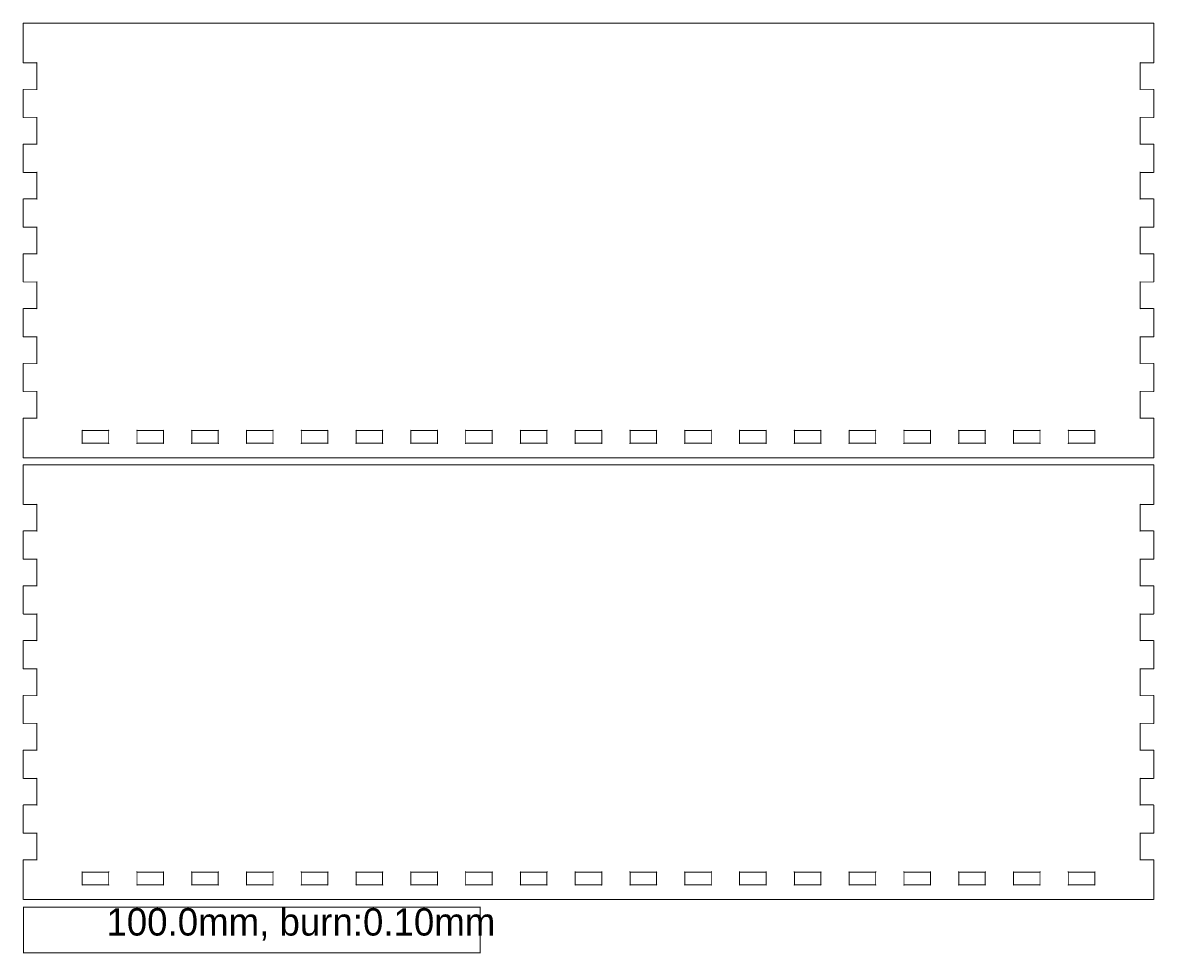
# Model space of a CAD drawing. Extents: x 10 to 427, y 10 to 383.
# Drawn here: x 9.9 to 257.8, y 9.9 to 213.7 of the extents above; entities that cross this region are included whole.
import ezdxf

# ---------------------------------------------------------------- set-up
doc = ezdxf.new("R2010")
doc.units = 0
doc.layers.get('0').update_dxf_attribs({"linetype": 'CONTINUOUS'})

msp = doc.modelspace()

# ---------------------------------------------------------------- linework, layer by layer
at = {"color": 0, "const_width": 0.2}
for points in [[(13.0996, 118.4), (254.599, 118.4), (257.599, 118.4), (257.616, 118.4), (257.67, 118.43), (257.7, 118.484), (257.7, 118.5), (257.7, 127), (257.7, 127.018), (257.67, 127.07), (257.616, 127.099), (257.599, 127.099), (254.7, 127.099), (254.689, 127.099), (254.657, 127.085), (254.661, 127.062), (254.685, 127.058), (254.7, 127.09), (254.7, 127.099), (254.7, 132.9), (254.7, 132.91), (254.685, 132.942), (254.661, 132.938), (254.657, 132.915), (254.689, 132.9), (254.7, 132.9), (257.599, 132.9), (257.616, 132.9), (257.67, 132.93), (257.7, 132.983), (257.7, 133), (257.7, 139), (257.7, 139.018), (257.67, 139.072), (257.616, 139.101), (257.599, 139.101), (254.7, 139.101), (254.689, 139.101), (254.657, 139.087), (254.661, 139.063), (254.685, 139.059), (254.7, 139.091), (254.7, 139.101), (254.7, 144.899), (254.7, 144.911), (254.685, 144.942), (254.661, 144.938), (254.657, 144.914), (254.689, 144.899), (254.7, 144.899), (257.599, 144.899), (257.616, 144.899), (257.67, 144.93), (257.7, 144.984), (257.7, 145), (257.7, 151), (257.7, 151.018), (257.67, 151.071), (257.616, 151.1), (257.599, 151.1), (254.7, 151.1), (254.689, 151.1), (254.657, 151.087), (254.661, 151.063), (254.685, 151.059), (254.7, 151.091), (254.7, 151.1), (254.7, 156.901), (254.7, 156.912), (254.685, 156.943), (254.661, 156.938), (254.657, 156.916), (254.689, 156.901), (254.7, 156.901), (257.599, 156.901), (257.616, 156.901), (257.67, 156.93), (257.7, 156.983), (257.7, 157), (257.7, 163), (257.7, 163.018), (257.67, 163.072), (257.616, 163.1), (257.599, 163.1), (254.7, 163.1), (254.689, 163.1), (254.657, 163.087), (254.661, 163.063), (254.685, 163.059), (254.7, 163.091), (254.7, 163.1), (254.7, 168.9), (254.7, 168.912), (254.685, 168.944), (254.661, 168.938), (254.657, 168.916), (254.689, 168.9), (254.7, 168.9), (257.599, 168.9), (257.616, 168.9), (257.67, 168.929), (257.7, 168.983), (257.7, 169), (257.7, 175), (257.7, 175.018), (257.67, 175.072), (257.616, 175.101), (257.599, 175.101), (254.7, 175.101), (254.689, 175.101), (254.657, 175.087), (254.661, 175.063), (254.685, 175.059), (254.7, 175.091), (254.7, 175.101), (254.7, 180.899), (254.7, 180.91), (254.685, 180.942), (254.661, 180.938), (254.657, 180.914), (254.689, 180.899), (254.7, 180.899), (257.599, 180.899), (257.616, 180.899), (257.67, 180.929), (257.7, 180.983), (257.7, 181), (257.7, 187), (257.7, 187.018), (257.67, 187.071), (257.616, 187.1), (257.599, 187.1), (254.7, 187.1), (254.689, 187.1), (254.657, 187.087), (254.661, 187.063), (254.685, 187.059), (254.7, 187.091), (254.7, 187.1), (254.7, 192.901), (254.7, 192.912), (254.685, 192.943), (254.661, 192.938), (254.657, 192.916), (254.689, 192.901), (254.7, 192.901), (257.599, 192.901), (257.616, 192.901), (257.67, 192.93), (257.7, 192.983), (257.7, 193), (257.7, 199), (257.7, 199.018), (257.67, 199.071), (257.616, 199.1), (257.599, 199.1), (254.7, 199.1), (254.689, 199.1), (254.657, 199.087), (254.661, 199.063), (254.685, 199.059), (254.7, 199.091), (254.7, 199.1), (254.7, 204.9), (254.7, 204.912), (254.685, 204.943), (254.661, 204.938), (254.657, 204.916), (254.689, 204.9), (254.7, 204.9), (257.599, 204.9), (257.616, 204.9), (257.67, 204.929), (257.7, 204.983), (257.7, 205), (257.7, 213.499), (257.7, 213.517), (257.67, 213.571), (257.616, 213.6), (257.599, 213.6), (254.599, 213.6), (13.0996, 213.6), (10.0996, 213.6), (10.0817, 213.6), (10.0294, 213.571), (10.0004, 213.517), (10.0004, 213.499), (10.0004, 205), (10.0004, 204.983), (10.0294, 204.929), (10.0817, 204.9), (10.0996, 204.9), (13.0004, 204.9), (13.0101, 204.9), (13.0418, 204.916), (13.0376, 204.938), (13.0142, 204.943), (13.0004, 204.912), (13.0004, 204.9), (13.0004, 199.1), (13.0004, 199.091), (13.0142, 199.059), (13.0376, 199.063), (13.0418, 199.087), (13.0101, 199.1), (13.0004, 199.1), (10.0996, 199.1), (10.0817, 199.1), (10.0294, 199.071), (10.0004, 199.018), (10.0004, 199), (10.0004, 193), (10.0004, 192.983), (10.0294, 192.93), (10.0817, 192.901), (10.0996, 192.901), (13.0004, 192.901), (13.0101, 192.901), (13.0418, 192.916), (13.0376, 192.938), (13.0142, 192.943), (13.0004, 192.912), (13.0004, 192.901), (13.0004, 187.1), (13.0004, 187.091), (13.0142, 187.059), (13.0376, 187.063), (13.0418, 187.087), (13.0101, 187.1), (13.0004, 187.1), (10.0996, 187.1), (10.0817, 187.1), (10.0294, 187.071), (10.0004, 187.018), (10.0004, 187), (10.0004, 181), (10.0004, 180.983), (10.0294, 180.929), (10.0817, 180.899), (10.0996, 180.899), (13.0004, 180.899), (13.0101, 180.899), (13.0418, 180.914), (13.0376, 180.938), (13.0142, 180.942), (13.0004, 180.91), (13.0004, 180.899), (13.0004, 175.101), (13.0004, 175.091), (13.0142, 175.059), (13.0376, 175.063), (13.0418, 175.087), (13.0101, 175.101), (13.0004, 175.101), (10.0996, 175.101), (10.0817, 175.101), (10.0294, 175.072), (10.0004, 175.018), (10.0004, 175), (10.0004, 169), (10.0004, 168.983), (10.0294, 168.929), (10.0817, 168.9), (10.0996, 168.9), (13.0004, 168.9), (13.0101, 168.9), (13.0418, 168.916), (13.0376, 168.938), (13.0142, 168.944), (13.0004, 168.912), (13.0004, 168.9), (13.0004, 163.1), (13.0004, 163.091), (13.0142, 163.059), (13.0376, 163.063), (13.0418, 163.087), (13.0101, 163.1), (13.0004, 163.1), (10.0996, 163.1), (10.0817, 163.1), (10.0294, 163.072), (10.0004, 163.018), (10.0004, 163), (10.0004, 157), (10.0004, 156.983), (10.0294, 156.93), (10.0817, 156.901), (10.0996, 156.901), (13.0004, 156.901), (13.0101, 156.901), (13.0418, 156.916), (13.0376, 156.938), (13.0142, 156.943), (13.0004, 156.912), (13.0004, 156.901), (13.0004, 151.1), (13.0004, 151.091), (13.0142, 151.059), (13.0376, 151.063), (13.0418, 151.087), (13.0101, 151.1), (13.0004, 151.1), (10.0996, 151.1), (10.0817, 151.1), (10.0294, 151.071), (10.0004, 151.018), (10.0004, 151), (10.0004, 145), (10.0004, 144.984), (10.0294, 144.93), (10.0817, 144.899), (10.0996, 144.899), (13.0004, 144.899), (13.0101, 144.899), (13.0418, 144.914), (13.0376, 144.938), (13.0142, 144.942), (13.0004, 144.911), (13.0004, 144.899), (13.0004, 139.101), (13.0004, 139.091), (13.0142, 139.059), (13.0376, 139.063), (13.0418, 139.087), (13.0101, 139.101), (13.0004, 139.101), (10.0996, 139.101), (10.0817, 139.101), (10.0294, 139.072), (10.0004, 139.018), (10.0004, 139), (10.0004, 133), (10.0004, 132.983), (10.0294, 132.93), (10.0817, 132.9), (10.0996, 132.9), (13.0004, 132.9), (13.0101, 132.9), (13.0418, 132.915), (13.0376, 132.938), (13.0142, 132.942), (13.0004, 132.91), (13.0004, 132.9), (13.0004, 127.099), (13.0004, 127.09), (13.0142, 127.058), (13.0376, 127.062), (13.0418, 127.085), (13.0101, 127.099), (13.0004, 127.099), (10.0996, 127.099), (10.0817, 127.099), (10.0294, 127.07), (10.0004, 127.018), (10.0004, 127), (10.0004, 118.5), (10.0004, 118.484), (10.0294, 118.43), (10.0817, 118.4), (10.0996, 118.4), (13.0996, 118.4)], [(13.0996, 21.7), (254.599, 21.7), (257.599, 21.7), (257.616, 21.7), (257.67, 21.7303), (257.7, 21.784), (257.7, 21.8006), (257.7, 30.3003), (257.7, 30.3182), (257.67, 30.3706), (257.616, 30.3995), (257.599, 30.3995), (254.7, 30.3995), (254.689, 30.3995), (254.657, 30.3857), (254.661, 30.3623), (254.685, 30.3582), (254.7, 30.3899), (254.7, 30.3995), (254.7, 36.1996), (254.7, 36.2109), (254.685, 36.2423), (254.661, 36.2384), (254.657, 36.2148), (254.689, 36.1996), (254.7, 36.1996), (257.599, 36.1996), (257.616, 36.1996), (257.67, 36.2299), (257.7, 36.2839), (257.7, 36.3001), (257.7, 42.3002), (257.7, 42.3182), (257.67, 42.3704), (257.616, 42.3997), (257.599, 42.3997), (254.7, 42.3997), (254.689, 42.3997), (254.657, 42.3855), (254.661, 42.3623), (254.685, 42.358), (254.7, 42.3898), (254.7, 42.3997), (254.7, 48.1997), (254.7, 48.2106), (254.685, 48.2424), (254.661, 48.2381), (254.657, 48.2148), (254.689, 48.1997), (254.7, 48.1997), (257.599, 48.1997), (257.616, 48.1997), (257.67, 48.23), (257.7, 48.2836), (257.7, 48.3002), (257.7, 54.3003), (257.7, 54.3183), (257.67, 54.3705), (257.616, 54.3994), (257.599, 54.3994), (254.7, 54.3994), (254.689, 54.3994), (254.657, 54.3856), (254.661, 54.3624), (254.685, 54.3581), (254.7, 54.3899), (254.7, 54.3994), (254.7, 60.1998), (254.7, 60.2107), (254.685, 60.2425), (254.661, 60.2382), (254.657, 60.2149), (254.689, 60.1998), (254.7, 60.1998), (257.599, 60.1998), (257.616, 60.1998), (257.67, 60.2297), (257.7, 60.2837), (257.7, 60.3003), (257.7, 66.3004), (257.7, 66.318), (257.67, 66.3706), (257.616, 66.3995), (257.599, 66.3995), (254.7, 66.3995), (254.689, 66.3995), (254.657, 66.3857), (254.661, 66.3621), (254.685, 66.3582), (254.7, 66.3896), (254.7, 66.3995), (254.7, 72.1995), (254.7, 72.2104), (254.685, 72.2422), (254.661, 72.2383), (254.657, 72.2147), (254.689, 72.1995), (254.7, 72.1995), (257.599, 72.1995), (257.616, 72.1995), (257.67, 72.2298), (257.7, 72.2835), (257.7, 72.3), (257.7, 78.3001), (257.7, 78.3181), (257.67, 78.3703), (257.616, 78.3992), (257.599, 78.3992), (254.7, 78.3992), (254.689, 78.3992), (254.657, 78.3855), (254.661, 78.3622), (254.685, 78.3579), (254.7, 78.3897), (254.7, 78.3992), (254.7, 84.1996), (254.7, 84.2105), (254.685, 84.2423), (254.661, 84.238), (254.657, 84.2148), (254.689, 84.1996), (254.7, 84.1996), (257.599, 84.1996), (257.616, 84.1996), (257.67, 84.2299), (257.7, 84.2836), (257.7, 84.3001), (257.7, 90.3002), (257.7, 90.3182), (257.67, 90.3718), (257.616, 90.4007), (257.599, 90.4007), (254.7, 90.4007), (254.689, 90.4007), (254.657, 90.387), (254.661, 90.3633), (254.685, 90.3594), (254.7, 90.3912), (254.7, 90.4007), (254.7, 96.1993), (254.7, 96.2106), (254.685, 96.2424), (254.661, 96.2381), (254.657, 96.2145), (254.689, 96.1993), (254.7, 96.1993), (257.599, 96.1993), (257.616, 96.1993), (257.67, 96.2297), (257.7, 96.2836), (257.7, 96.3002), (257.7, 102.3), (257.7, 102.318), (257.67, 102.372), (257.616, 102.401), (257.599, 102.401), (254.7, 102.401), (254.689, 102.401), (254.657, 102.387), (254.661, 102.363), (254.685, 102.359), (254.7, 102.391), (254.7, 102.401), (254.7, 108.201), (254.7, 108.212), (254.685, 108.244), (254.661, 108.238), (254.657, 108.216), (254.689, 108.201), (254.7, 108.201), (257.599, 108.201), (257.616, 108.201), (257.67, 108.23), (257.7, 108.283), (257.7, 108.3), (257.7, 116.8), (257.7, 116.818), (257.67, 116.871), (257.616, 116.9), (257.599, 116.9), (254.599, 116.9), (13.0996, 116.9), (10.0996, 116.9), (10.0817, 116.9), (10.0294, 116.871), (10.0004, 116.818), (10.0004, 116.8), (10.0004, 108.3), (10.0004, 108.283), (10.0294, 108.23), (10.0817, 108.201), (10.0996, 108.201), (13.0004, 108.201), (13.0101, 108.201), (13.0418, 108.216), (13.0376, 108.238), (13.0142, 108.244), (13.0004, 108.212), (13.0004, 108.201), (13.0004, 102.401), (13.0004, 102.391), (13.0142, 102.359), (13.0376, 102.363), (13.0418, 102.387), (13.0101, 102.401), (13.0004, 102.401), (10.0996, 102.401), (10.0817, 102.401), (10.0294, 102.372), (10.0004, 102.318), (10.0004, 102.3), (10.0004, 96.3002), (10.0004, 96.2836), (10.0294, 96.2297), (10.0817, 96.1993), (10.0996, 96.1993), (13.0004, 96.1993), (13.0101, 96.1993), (13.0418, 96.2145), (13.0376, 96.2381), (13.0142, 96.2424), (13.0004, 96.2106), (13.0004, 96.1993), (13.0004, 90.4007), (13.0004, 90.3912), (13.0142, 90.3594), (13.0376, 90.3633), (13.0418, 90.387), (13.0101, 90.4007), (13.0004, 90.4007), (10.0996, 90.4007), (10.0817, 90.4007), (10.0294, 90.3718), (10.0004, 90.3182), (10.0004, 90.3002), (10.0004, 84.3001), (10.0004, 84.2836), (10.0294, 84.2299), (10.0817, 84.1996), (10.0996, 84.1996), (13.0004, 84.1996), (13.0101, 84.1996), (13.0418, 84.2148), (13.0376, 84.238), (13.0142, 84.2423), (13.0004, 84.2105), (13.0004, 84.1996), (13.0004, 78.3992), (13.0004, 78.3897), (13.0142, 78.3579), (13.0376, 78.3622), (13.0418, 78.3855), (13.0101, 78.3992), (13.0004, 78.3992), (10.0996, 78.3992), (10.0817, 78.3992), (10.0294, 78.3703), (10.0004, 78.3181), (10.0004, 78.3001), (10.0004, 72.3), (10.0004, 72.2835), (10.0294, 72.2298), (10.0817, 72.1995), (10.0996, 72.1995), (13.0004, 72.1995), (13.0101, 72.1995), (13.0418, 72.2147), (13.0376, 72.2383), (13.0142, 72.2422), (13.0004, 72.2104), (13.0004, 72.1995), (13.0004, 66.3995), (13.0004, 66.3896), (13.0142, 66.3582), (13.0376, 66.3621), (13.0418, 66.3857), (13.0101, 66.3995), (13.0004, 66.3995), (10.0996, 66.3995), (10.0817, 66.3995), (10.0294, 66.3706), (10.0004, 66.318), (10.0004, 66.3004), (10.0004, 60.3003), (10.0004, 60.2837), (10.0294, 60.2297), (10.0817, 60.1998), (10.0996, 60.1998), (13.0004, 60.1998), (13.0101, 60.1998), (13.0418, 60.2149), (13.0376, 60.2382), (13.0142, 60.2425), (13.0004, 60.2107), (13.0004, 60.1998), (13.0004, 54.3994), (13.0004, 54.3899), (13.0142, 54.3581), (13.0376, 54.3624), (13.0418, 54.3856), (13.0101, 54.3994), (13.0004, 54.3994), (10.0996, 54.3994), (10.0817, 54.3994), (10.0294, 54.3705), (10.0004, 54.3183), (10.0004, 54.3003), (10.0004, 48.3002), (10.0004, 48.2836), (10.0294, 48.23), (10.0817, 48.1997), (10.0996, 48.1997), (13.0004, 48.1997), (13.0101, 48.1997), (13.0418, 48.2148), (13.0376, 48.2381), (13.0142, 48.2424), (13.0004, 48.2106), (13.0004, 48.1997), (13.0004, 42.3997), (13.0004, 42.3898), (13.0142, 42.358), (13.0376, 42.3623), (13.0418, 42.3855), (13.0101, 42.3997), (13.0004, 42.3997), (10.0996, 42.3997), (10.0817, 42.3997), (10.0294, 42.3704), (10.0004, 42.3182), (10.0004, 42.3002), (10.0004, 36.3001), (10.0004, 36.2839), (10.0294, 36.2299), (10.0817, 36.1996), (10.0996, 36.1996), (13.0004, 36.1996), (13.0101, 36.1996), (13.0418, 36.2148), (13.0376, 36.2384), (13.0142, 36.2423), (13.0004, 36.2109), (13.0004, 36.1996), (13.0004, 30.3995), (13.0004, 30.3899), (13.0142, 30.3582), (13.0376, 30.3623), (13.0418, 30.3857), (13.0101, 30.3995), (13.0004, 30.3995), (10.0996, 30.3995), (10.0817, 30.3995), (10.0294, 30.3706), (10.0004, 30.3182), (10.0004, 30.3003), (10.0004, 21.8006), (10.0004, 21.784), (10.0294, 21.7303), (10.0817, 21.7), (10.0996, 21.7), (13.0996, 21.7)], [(10.0996, 10.0004), (110.1, 10.0004), (110.1, 19.9995), (10.0996, 19.9995), (10.0996, 10.0004)]]:
    msp.add_lwpolyline(points, close=True, dxfattribs=at)
at = {"color": 5, "const_width": 0.2}
for points in [[(25.8506, 121.599), (22.9499, 121.599), (22.9388, 121.599), (22.9071, 121.586), (22.9126, 121.562), (22.9347, 121.558), (22.9499, 121.59), (22.9499, 121.599), (22.9499, 124.4), (22.9499, 124.411), (22.9347, 124.442), (22.9126, 124.438), (22.9071, 124.415), (22.9388, 124.4), (22.9499, 124.4), (28.75, 124.4), (28.7596, 124.4), (28.7914, 124.415), (28.7872, 124.438), (28.7638, 124.442), (28.75, 124.411), (28.75, 124.4), (28.75, 121.599), (28.75, 121.59), (28.7638, 121.558), (28.7872, 121.562), (28.7914, 121.586), (28.7596, 121.599), (28.75, 121.599), (25.8506, 121.599)], [(37.8492, 121.599), (34.9498, 121.599), (34.9388, 121.599), (34.9071, 121.586), (34.9112, 121.562), (34.9346, 121.558), (34.9498, 121.59), (34.9498, 121.599), (34.9498, 124.4), (34.9498, 124.411), (34.9346, 124.442), (34.9112, 124.438), (34.9071, 124.415), (34.9388, 124.4), (34.9498, 124.4), (40.7501, 124.4), (40.7596, 124.4), (40.7913, 124.415), (40.7871, 124.438), (40.7638, 124.442), (40.7501, 124.411), (40.7501, 124.4), (40.7501, 121.599), (40.7501, 121.59), (40.7638, 121.558), (40.7871, 121.562), (40.7913, 121.586), (40.7596, 121.599), (40.7501, 121.599), (37.8492, 121.599)], [(49.8507, 121.599), (46.9498, 121.599), (46.9388, 121.599), (46.9071, 121.586), (46.9124, 121.562), (46.9346, 121.558), (46.9498, 121.59), (46.9498, 121.599), (46.9498, 124.4), (46.9498, 124.411), (46.9346, 124.442), (46.9124, 124.438), (46.9071, 124.415), (46.9388, 124.4), (46.9498, 124.4), (52.7498, 124.4), (52.7597, 124.4), (52.7914, 124.415), (52.7872, 124.438), (52.7636, 124.442), (52.7498, 124.411), (52.7498, 124.4), (52.7498, 121.599), (52.7498, 121.59), (52.7636, 121.558), (52.7872, 121.562), (52.7914, 121.586), (52.7597, 121.599), (52.7498, 121.599), (49.8507, 121.599)], [(61.8504, 121.599), (58.9499, 121.599), (58.9386, 121.599), (58.9068, 121.586), (58.9125, 121.562), (58.9347, 121.558), (58.9499, 121.59), (58.9499, 121.599), (58.9499, 124.4), (58.9499, 124.411), (58.9347, 124.442), (58.9125, 124.438), (58.9068, 124.415), (58.9386, 124.4), (58.9499, 124.4), (64.7499, 124.4), (64.7594, 124.4), (64.7912, 124.415), (64.7869, 124.438), (64.7637, 124.442), (64.7499, 124.411), (64.7499, 124.4), (64.7499, 121.599), (64.7499, 121.59), (64.7637, 121.558), (64.7869, 121.562), (64.7912, 121.586), (64.7594, 121.599), (64.7499, 121.599), (61.8504, 121.599)], [(73.8505, 121.599), (70.9496, 121.599), (70.9387, 121.599), (70.9069, 121.586), (70.9126, 121.562), (70.9344, 121.558), (70.9496, 121.59), (70.9496, 121.599), (70.9496, 124.4), (70.9496, 124.411), (70.9344, 124.442), (70.9126, 124.438), (70.9069, 124.415), (70.9387, 124.4), (70.9496, 124.4), (76.75, 124.4), (76.7595, 124.4), (76.7913, 124.415), (76.787, 124.438), (76.7637, 124.442), (76.75, 124.411), (76.75, 124.4), (76.75, 121.599), (76.75, 121.59), (76.7637, 121.558), (76.787, 121.562), (76.7913, 121.586), (76.7595, 121.599), (76.75, 121.599), (73.8505, 121.599)], [(85.8502, 121.599), (82.9497, 121.599), (82.9388, 121.599), (82.907, 121.586), (82.9123, 121.562), (82.9345, 121.558), (82.9497, 121.59), (82.9497, 121.599), (82.9497, 124.4), (82.9497, 124.411), (82.9345, 124.442), (82.9123, 124.438), (82.907, 124.415), (82.9388, 124.4), (82.9497, 124.4), (88.7497, 124.4), (88.7596, 124.4), (88.791, 124.415), (88.7871, 124.438), (88.7635, 124.442), (88.7497, 124.411), (88.7497, 124.4), (88.7497, 121.599), (88.7497, 121.59), (88.7635, 121.558), (88.7871, 121.562), (88.791, 121.586), (88.7596, 121.599), (88.7497, 121.599), (85.8502, 121.599)], [(97.8503, 121.599), (94.9494, 121.599), (94.9385, 121.599), (94.9068, 121.586), (94.9124, 121.562), (94.9343, 121.558), (94.9494, 121.59), (94.9494, 121.599), (94.9494, 124.4), (94.9494, 124.411), (94.9343, 124.442), (94.9124, 124.438), (94.9068, 124.415), (94.9385, 124.4), (94.9494, 124.4), (100.75, 124.4), (100.759, 124.4), (100.791, 124.415), (100.787, 124.438), (100.764, 124.442), (100.75, 124.411), (100.75, 124.4), (100.75, 121.599), (100.75, 121.59), (100.764, 121.558), (100.787, 121.562), (100.791, 121.586), (100.759, 121.599), (100.75, 121.599), (97.8503, 121.599)], [(109.85, 121.599), (106.95, 121.599), (106.939, 121.599), (106.907, 121.586), (106.912, 121.562), (106.934, 121.558), (106.95, 121.59), (106.95, 121.599), (106.95, 124.4), (106.95, 124.411), (106.934, 124.442), (106.912, 124.438), (106.907, 124.415), (106.939, 124.4), (106.95, 124.4), (112.75, 124.4), (112.759, 124.4), (112.791, 124.415), (112.787, 124.438), (112.764, 124.442), (112.75, 124.411), (112.75, 124.4), (112.75, 121.599), (112.75, 121.59), (112.764, 121.558), (112.787, 121.562), (112.791, 121.586), (112.759, 121.599), (112.75, 121.599), (109.85, 121.599)], [(121.85, 121.599), (118.95, 121.599), (118.938, 121.599), (118.907, 121.586), (118.912, 121.562), (118.934, 121.558), (118.95, 121.59), (118.95, 121.599), (118.95, 124.4), (118.95, 124.411), (118.934, 124.442), (118.912, 124.438), (118.907, 124.415), (118.938, 124.4), (118.95, 124.4), (124.75, 124.4), (124.759, 124.4), (124.791, 124.415), (124.787, 124.438), (124.763, 124.442), (124.75, 124.411), (124.75, 124.4), (124.75, 121.599), (124.75, 121.59), (124.763, 121.558), (124.787, 121.562), (124.791, 121.586), (124.759, 121.599), (124.75, 121.599), (121.85, 121.599)], [(133.85, 121.599), (130.949, 121.599), (130.938, 121.599), (130.907, 121.586), (130.912, 121.562), (130.934, 121.558), (130.949, 121.59), (130.949, 121.599), (130.949, 124.4), (130.949, 124.411), (130.934, 124.442), (130.912, 124.438), (130.907, 124.415), (130.938, 124.4), (130.949, 124.4), (136.75, 124.4), (136.759, 124.4), (136.791, 124.415), (136.787, 124.438), (136.763, 124.442), (136.75, 124.411), (136.75, 124.4), (136.75, 121.599), (136.75, 121.59), (136.763, 121.558), (136.787, 121.562), (136.791, 121.586), (136.759, 121.599), (136.75, 121.599), (133.85, 121.599)], [(145.85, 121.599), (142.951, 121.599), (142.94, 121.599), (142.908, 121.586), (142.912, 121.562), (142.936, 121.558), (142.951, 121.59), (142.951, 121.599), (142.951, 124.4), (142.951, 124.411), (142.936, 124.442), (142.912, 124.438), (142.908, 124.415), (142.94, 124.4), (142.951, 124.4), (148.749, 124.4), (148.759, 124.4), (148.791, 124.415), (148.787, 124.438), (148.763, 124.442), (148.749, 124.411), (148.749, 124.4), (148.749, 121.599), (148.749, 121.59), (148.763, 121.558), (148.787, 121.562), (148.791, 121.586), (148.759, 121.599), (148.749, 121.599), (145.85, 121.599)], [(157.85, 121.599), (154.95, 121.599), (154.938, 121.599), (154.906, 121.586), (154.912, 121.562), (154.934, 121.558), (154.95, 121.59), (154.95, 121.599), (154.95, 124.4), (154.95, 124.411), (154.934, 124.442), (154.912, 124.438), (154.906, 124.415), (154.938, 124.4), (154.95, 124.4), (160.75, 124.4), (160.759, 124.4), (160.791, 124.415), (160.787, 124.438), (160.763, 124.442), (160.75, 124.411), (160.75, 124.4), (160.75, 121.599), (160.75, 121.59), (160.763, 121.558), (160.787, 121.562), (160.791, 121.586), (160.759, 121.599), (160.75, 121.599), (157.85, 121.599)], [(169.85, 121.599), (166.949, 121.599), (166.938, 121.599), (166.907, 121.586), (166.912, 121.562), (166.934, 121.558), (166.949, 121.59), (166.949, 121.599), (166.949, 124.4), (166.949, 124.411), (166.934, 124.442), (166.912, 124.438), (166.907, 124.415), (166.938, 124.4), (166.949, 124.4), (172.75, 124.4), (172.759, 124.4), (172.791, 124.415), (172.787, 124.438), (172.763, 124.442), (172.75, 124.411), (172.75, 124.4), (172.75, 121.599), (172.75, 121.59), (172.763, 121.558), (172.787, 121.562), (172.791, 121.586), (172.759, 121.599), (172.75, 121.599), (169.85, 121.599)], [(181.85, 121.599), (178.951, 121.599), (178.939, 121.599), (178.908, 121.586), (178.912, 121.562), (178.936, 121.558), (178.951, 121.59), (178.951, 121.599), (178.951, 124.4), (178.951, 124.411), (178.936, 124.442), (178.912, 124.438), (178.908, 124.415), (178.939, 124.4), (178.951, 124.4), (184.749, 124.4), (184.759, 124.4), (184.791, 124.415), (184.787, 124.438), (184.763, 124.442), (184.749, 124.411), (184.749, 124.4), (184.749, 121.599), (184.749, 121.59), (184.763, 121.558), (184.787, 121.562), (184.791, 121.586), (184.759, 121.599), (184.749, 121.599), (181.85, 121.599)], [(193.85, 121.599), (190.95, 121.599), (190.94, 121.599), (190.908, 121.586), (190.912, 121.562), (190.935, 121.558), (190.95, 121.59), (190.95, 121.599), (190.95, 124.4), (190.95, 124.411), (190.935, 124.442), (190.912, 124.438), (190.908, 124.415), (190.94, 124.4), (190.95, 124.4), (196.751, 124.4), (196.76, 124.4), (196.792, 124.415), (196.788, 124.438), (196.765, 124.442), (196.751, 124.411), (196.751, 124.4), (196.751, 121.599), (196.751, 121.59), (196.765, 121.558), (196.788, 121.562), (196.792, 121.586), (196.76, 121.599), (196.751, 121.599), (193.85, 121.599)], [(205.85, 121.599), (202.951, 121.599), (202.94, 121.599), (202.908, 121.586), (202.912, 121.562), (202.935, 121.558), (202.951, 121.59), (202.951, 121.599), (202.951, 124.4), (202.951, 124.411), (202.935, 124.442), (202.912, 124.438), (202.908, 124.415), (202.94, 124.4), (202.951, 124.4), (208.749, 124.4), (208.759, 124.4), (208.791, 124.415), (208.787, 124.438), (208.763, 124.442), (208.749, 124.411), (208.749, 124.4), (208.749, 121.599), (208.749, 121.59), (208.763, 121.558), (208.787, 121.562), (208.791, 121.586), (208.759, 121.599), (208.749, 121.599), (205.85, 121.599)], [(217.85, 121.599), (214.951, 121.599), (214.939, 121.599), (214.908, 121.586), (214.912, 121.562), (214.936, 121.558), (214.951, 121.59), (214.951, 121.599), (214.951, 124.4), (214.951, 124.411), (214.936, 124.442), (214.912, 124.438), (214.908, 124.415), (214.939, 124.4), (214.951, 124.4), (220.749, 124.4), (220.759, 124.4), (220.791, 124.415), (220.787, 124.438), (220.763, 124.442), (220.749, 124.411), (220.749, 124.4), (220.749, 121.599), (220.749, 121.59), (220.763, 121.558), (220.787, 121.562), (220.791, 121.586), (220.759, 121.599), (220.749, 121.599), (217.85, 121.599)], [(229.85, 121.599), (226.95, 121.599), (226.939, 121.599), (226.908, 121.586), (226.912, 121.562), (226.935, 121.558), (226.95, 121.59), (226.95, 121.599), (226.95, 124.4), (226.95, 124.411), (226.935, 124.442), (226.912, 124.438), (226.908, 124.415), (226.939, 124.4), (226.95, 124.4), (232.751, 124.4), (232.76, 124.4), (232.792, 124.415), (232.788, 124.438), (232.765, 124.442), (232.751, 124.411), (232.751, 124.4), (232.751, 121.599), (232.751, 121.59), (232.765, 121.558), (232.788, 121.562), (232.792, 121.586), (232.76, 121.599), (232.751, 121.599), (229.85, 121.599)], [(241.85, 121.599), (238.951, 121.599), (238.94, 121.599), (238.908, 121.586), (238.912, 121.562), (238.935, 121.558), (238.951, 121.59), (238.951, 121.599), (238.951, 124.4), (238.951, 124.411), (238.935, 124.442), (238.912, 124.438), (238.908, 124.415), (238.94, 124.4), (238.951, 124.4), (244.751, 124.4), (244.76, 124.4), (244.792, 124.415), (244.788, 124.438), (244.764, 124.442), (244.751, 124.411), (244.751, 124.4), (244.751, 121.599), (244.751, 121.59), (244.764, 121.558), (244.788, 121.562), (244.792, 121.586), (244.76, 121.599), (244.751, 121.599), (241.85, 121.599)], [(25.8506, 24.8998), (22.9499, 24.8998), (22.9388, 24.8998), (22.9071, 24.886), (22.9126, 24.8626), (22.9347, 24.8584), (22.9499, 24.8901), (22.9499, 24.8998), (22.9499, 27.6999), (22.9499, 27.711), (22.9347, 27.7427), (22.9126, 27.7385), (22.9071, 27.7151), (22.9388, 27.6999), (22.9499, 27.6999), (28.75, 27.6999), (28.7596, 27.6999), (28.7914, 27.7151), (28.7872, 27.7385), (28.7638, 27.7427), (28.75, 27.711), (28.75, 27.6999), (28.75, 24.8998), (28.75, 24.8901), (28.7638, 24.8584), (28.7872, 24.8626), (28.7914, 24.886), (28.7596, 24.8998), (28.75, 24.8998), (25.8506, 24.8998)], [(37.8492, 24.8998), (34.9498, 24.8998), (34.9388, 24.8998), (34.9071, 24.886), (34.9112, 24.8626), (34.9346, 24.8584), (34.9498, 24.8901), (34.9498, 24.8998), (34.9498, 27.6999), (34.9498, 27.711), (34.9346, 27.7427), (34.9112, 27.7385), (34.9071, 27.7151), (34.9388, 27.6999), (34.9498, 27.6999), (40.7501, 27.6999), (40.7596, 27.6999), (40.7913, 27.7151), (40.7871, 27.7385), (40.7638, 27.7427), (40.7501, 27.711), (40.7501, 27.6999), (40.7501, 24.8998), (40.7501, 24.8901), (40.7638, 24.8584), (40.7871, 24.8626), (40.7913, 24.886), (40.7596, 24.8998), (40.7501, 24.8998), (37.8492, 24.8998)], [(49.8507, 24.8998), (46.9498, 24.8998), (46.9388, 24.8998), (46.9071, 24.886), (46.9124, 24.8626), (46.9346, 24.8584), (46.9498, 24.8901), (46.9498, 24.8998), (46.9498, 27.6999), (46.9498, 27.711), (46.9346, 27.7427), (46.9124, 27.7385), (46.9071, 27.7151), (46.9388, 27.6999), (46.9498, 27.6999), (52.7498, 27.6999), (52.7597, 27.6999), (52.7914, 27.7151), (52.7872, 27.7385), (52.7636, 27.7427), (52.7498, 27.711), (52.7498, 27.6999), (52.7498, 24.8998), (52.7498, 24.8901), (52.7636, 24.8584), (52.7872, 24.8626), (52.7914, 24.886), (52.7597, 24.8998), (52.7498, 24.8998), (49.8507, 24.8998)], [(61.8504, 24.8998), (58.9499, 24.8998), (58.9386, 24.8998), (58.9068, 24.886), (58.9125, 24.8626), (58.9347, 24.8584), (58.9499, 24.8901), (58.9499, 24.8998), (58.9499, 27.6999), (58.9499, 27.711), (58.9347, 27.7427), (58.9125, 27.7385), (58.9068, 27.7151), (58.9386, 27.6999), (58.9499, 27.6999), (64.7499, 27.6999), (64.7594, 27.6999), (64.7912, 27.7151), (64.7869, 27.7385), (64.7637, 27.7427), (64.7499, 27.711), (64.7499, 27.6999), (64.7499, 24.8998), (64.7499, 24.8901), (64.7637, 24.8584), (64.7869, 24.8626), (64.7912, 24.886), (64.7594, 24.8998), (64.7499, 24.8998), (61.8504, 24.8998)], [(73.8505, 24.8998), (70.9496, 24.8998), (70.9387, 24.8998), (70.9069, 24.886), (70.9126, 24.8626), (70.9344, 24.8584), (70.9496, 24.8901), (70.9496, 24.8998), (70.9496, 27.6999), (70.9496, 27.711), (70.9344, 27.7427), (70.9126, 27.7385), (70.9069, 27.7151), (70.9387, 27.6999), (70.9496, 27.6999), (76.75, 27.6999), (76.7595, 27.6999), (76.7913, 27.7151), (76.787, 27.7385), (76.7637, 27.7427), (76.75, 27.711), (76.75, 27.6999), (76.75, 24.8998), (76.75, 24.8901), (76.7637, 24.8584), (76.787, 24.8626), (76.7913, 24.886), (76.7595, 24.8998), (76.75, 24.8998), (73.8505, 24.8998)], [(85.8502, 24.8998), (82.9497, 24.8998), (82.9388, 24.8998), (82.907, 24.886), (82.9123, 24.8626), (82.9345, 24.8584), (82.9497, 24.8901), (82.9497, 24.8998), (82.9497, 27.6999), (82.9497, 27.711), (82.9345, 27.7427), (82.9123, 27.7385), (82.907, 27.7151), (82.9388, 27.6999), (82.9497, 27.6999), (88.7497, 27.6999), (88.7596, 27.6999), (88.791, 27.7151), (88.7871, 27.7385), (88.7635, 27.7427), (88.7497, 27.711), (88.7497, 27.6999), (88.7497, 24.8998), (88.7497, 24.8901), (88.7635, 24.8584), (88.7871, 24.8626), (88.791, 24.886), (88.7596, 24.8998), (88.7497, 24.8998), (85.8502, 24.8998)], [(97.8503, 24.8998), (94.9494, 24.8998), (94.9385, 24.8998), (94.9068, 24.886), (94.9124, 24.8626), (94.9343, 24.8584), (94.9494, 24.8901), (94.9494, 24.8998), (94.9494, 27.6999), (94.9494, 27.711), (94.9343, 27.7427), (94.9124, 27.7385), (94.9068, 27.7151), (94.9385, 27.6999), (94.9494, 27.6999), (100.75, 27.6999), (100.759, 27.6999), (100.791, 27.7151), (100.787, 27.7385), (100.764, 27.7427), (100.75, 27.711), (100.75, 27.6999), (100.75, 24.8998), (100.75, 24.8901), (100.764, 24.8584), (100.787, 24.8626), (100.791, 24.886), (100.759, 24.8998), (100.75, 24.8998), (97.8503, 24.8998)], [(109.85, 24.8998), (106.95, 24.8998), (106.939, 24.8998), (106.907, 24.886), (106.912, 24.8626), (106.934, 24.8584), (106.95, 24.8901), (106.95, 24.8998), (106.95, 27.6999), (106.95, 27.711), (106.934, 27.7427), (106.912, 27.7385), (106.907, 27.7151), (106.939, 27.6999), (106.95, 27.6999), (112.75, 27.6999), (112.759, 27.6999), (112.791, 27.7151), (112.787, 27.7385), (112.764, 27.7427), (112.75, 27.711), (112.75, 27.6999), (112.75, 24.8998), (112.75, 24.8901), (112.764, 24.8584), (112.787, 24.8626), (112.791, 24.886), (112.759, 24.8998), (112.75, 24.8998), (109.85, 24.8998)], [(121.85, 24.8998), (118.95, 24.8998), (118.938, 24.8998), (118.907, 24.886), (118.912, 24.8626), (118.934, 24.8584), (118.95, 24.8901), (118.95, 24.8998), (118.95, 27.6999), (118.95, 27.711), (118.934, 27.7427), (118.912, 27.7385), (118.907, 27.7151), (118.938, 27.6999), (118.95, 27.6999), (124.75, 27.6999), (124.759, 27.6999), (124.791, 27.7151), (124.787, 27.7385), (124.763, 27.7427), (124.75, 27.711), (124.75, 27.6999), (124.75, 24.8998), (124.75, 24.8901), (124.763, 24.8584), (124.787, 24.8626), (124.791, 24.886), (124.759, 24.8998), (124.75, 24.8998), (121.85, 24.8998)], [(133.85, 24.8998), (130.949, 24.8998), (130.938, 24.8998), (130.907, 24.886), (130.912, 24.8626), (130.934, 24.8584), (130.949, 24.8901), (130.949, 24.8998), (130.949, 27.6999), (130.949, 27.711), (130.934, 27.7427), (130.912, 27.7385), (130.907, 27.7151), (130.938, 27.6999), (130.949, 27.6999), (136.75, 27.6999), (136.759, 27.6999), (136.791, 27.7151), (136.787, 27.7385), (136.763, 27.7427), (136.75, 27.711), (136.75, 27.6999), (136.75, 24.8998), (136.75, 24.8901), (136.763, 24.8584), (136.787, 24.8626), (136.791, 24.886), (136.759, 24.8998), (136.75, 24.8998), (133.85, 24.8998)], [(145.85, 24.8998), (142.951, 24.8998), (142.94, 24.8998), (142.908, 24.886), (142.912, 24.8626), (142.936, 24.8584), (142.951, 24.8901), (142.951, 24.8998), (142.951, 27.6999), (142.951, 27.711), (142.936, 27.7427), (142.912, 27.7385), (142.908, 27.7151), (142.94, 27.6999), (142.951, 27.6999), (148.749, 27.6999), (148.759, 27.6999), (148.791, 27.7151), (148.787, 27.7385), (148.763, 27.7427), (148.749, 27.711), (148.749, 27.6999), (148.749, 24.8998), (148.749, 24.8901), (148.763, 24.8584), (148.787, 24.8626), (148.791, 24.886), (148.759, 24.8998), (148.749, 24.8998), (145.85, 24.8998)], [(157.85, 24.8998), (154.95, 24.8998), (154.938, 24.8998), (154.906, 24.886), (154.912, 24.8626), (154.934, 24.8584), (154.95, 24.8901), (154.95, 24.8998), (154.95, 27.6999), (154.95, 27.711), (154.934, 27.7427), (154.912, 27.7385), (154.906, 27.7151), (154.938, 27.6999), (154.95, 27.6999), (160.75, 27.6999), (160.759, 27.6999), (160.791, 27.7151), (160.787, 27.7385), (160.763, 27.7427), (160.75, 27.711), (160.75, 27.6999), (160.75, 24.8998), (160.75, 24.8901), (160.763, 24.8584), (160.787, 24.8626), (160.791, 24.886), (160.759, 24.8998), (160.75, 24.8998), (157.85, 24.8998)], [(169.85, 24.8998), (166.949, 24.8998), (166.938, 24.8998), (166.907, 24.886), (166.912, 24.8626), (166.934, 24.8584), (166.949, 24.8901), (166.949, 24.8998), (166.949, 27.6999), (166.949, 27.711), (166.934, 27.7427), (166.912, 27.7385), (166.907, 27.7151), (166.938, 27.6999), (166.949, 27.6999), (172.75, 27.6999), (172.759, 27.6999), (172.791, 27.7151), (172.787, 27.7385), (172.763, 27.7427), (172.75, 27.711), (172.75, 27.6999), (172.75, 24.8998), (172.75, 24.8901), (172.763, 24.8584), (172.787, 24.8626), (172.791, 24.886), (172.759, 24.8998), (172.75, 24.8998), (169.85, 24.8998)], [(181.85, 24.8998), (178.951, 24.8998), (178.939, 24.8998), (178.908, 24.886), (178.912, 24.8626), (178.936, 24.8584), (178.951, 24.8901), (178.951, 24.8998), (178.951, 27.6999), (178.951, 27.711), (178.936, 27.7427), (178.912, 27.7385), (178.908, 27.7151), (178.939, 27.6999), (178.951, 27.6999), (184.749, 27.6999), (184.759, 27.6999), (184.791, 27.7151), (184.787, 27.7385), (184.763, 27.7427), (184.749, 27.711), (184.749, 27.6999), (184.749, 24.8998), (184.749, 24.8901), (184.763, 24.8584), (184.787, 24.8626), (184.791, 24.886), (184.759, 24.8998), (184.749, 24.8998), (181.85, 24.8998)], [(193.85, 24.8998), (190.95, 24.8998), (190.94, 24.8998), (190.908, 24.886), (190.912, 24.8626), (190.935, 24.8584), (190.95, 24.8901), (190.95, 24.8998), (190.95, 27.6999), (190.95, 27.711), (190.935, 27.7427), (190.912, 27.7385), (190.908, 27.7151), (190.94, 27.6999), (190.95, 27.6999), (196.751, 27.6999), (196.76, 27.6999), (196.792, 27.7151), (196.788, 27.7385), (196.765, 27.7427), (196.751, 27.711), (196.751, 27.6999), (196.751, 24.8998), (196.751, 24.8901), (196.765, 24.8584), (196.788, 24.8626), (196.792, 24.886), (196.76, 24.8998), (196.751, 24.8998), (193.85, 24.8998)], [(205.85, 24.8998), (202.951, 24.8998), (202.94, 24.8998), (202.908, 24.886), (202.912, 24.8626), (202.935, 24.8584), (202.951, 24.8901), (202.951, 24.8998), (202.951, 27.6999), (202.951, 27.711), (202.935, 27.7427), (202.912, 27.7385), (202.908, 27.7151), (202.94, 27.6999), (202.951, 27.6999), (208.749, 27.6999), (208.759, 27.6999), (208.791, 27.7151), (208.787, 27.7385), (208.763, 27.7427), (208.749, 27.711), (208.749, 27.6999), (208.749, 24.8998), (208.749, 24.8901), (208.763, 24.8584), (208.787, 24.8626), (208.791, 24.886), (208.759, 24.8998), (208.749, 24.8998), (205.85, 24.8998)], [(217.85, 24.8998), (214.951, 24.8998), (214.939, 24.8998), (214.908, 24.886), (214.912, 24.8626), (214.936, 24.8584), (214.951, 24.8901), (214.951, 24.8998), (214.951, 27.6999), (214.951, 27.711), (214.936, 27.7427), (214.912, 27.7385), (214.908, 27.7151), (214.939, 27.6999), (214.951, 27.6999), (220.749, 27.6999), (220.759, 27.6999), (220.791, 27.7151), (220.787, 27.7385), (220.763, 27.7427), (220.749, 27.711), (220.749, 27.6999), (220.749, 24.8998), (220.749, 24.8901), (220.763, 24.8584), (220.787, 24.8626), (220.791, 24.886), (220.759, 24.8998), (220.749, 24.8998), (217.85, 24.8998)], [(229.85, 24.8998), (226.95, 24.8998), (226.939, 24.8998), (226.908, 24.886), (226.912, 24.8626), (226.935, 24.8584), (226.95, 24.8901), (226.95, 24.8998), (226.95, 27.6999), (226.95, 27.711), (226.935, 27.7427), (226.912, 27.7385), (226.908, 27.7151), (226.939, 27.6999), (226.95, 27.6999), (232.751, 27.6999), (232.76, 27.6999), (232.792, 27.7151), (232.788, 27.7385), (232.765, 27.7427), (232.751, 27.711), (232.751, 27.6999), (232.751, 24.8998), (232.751, 24.8901), (232.765, 24.8584), (232.788, 24.8626), (232.792, 24.886), (232.76, 24.8998), (232.751, 24.8998), (229.85, 24.8998)], [(241.85, 24.8998), (238.951, 24.8998), (238.94, 24.8998), (238.908, 24.886), (238.912, 24.8626), (238.935, 24.8584), (238.951, 24.8901), (238.951, 24.8998), (238.951, 27.6999), (238.951, 27.711), (238.935, 27.7427), (238.912, 27.7385), (238.908, 27.7151), (238.94, 27.6999), (238.951, 27.6999), (244.751, 27.6999), (244.76, 27.6999), (244.792, 27.7151), (244.788, 27.7385), (244.764, 27.7427), (244.751, 27.711), (244.751, 27.6999), (244.751, 24.8998), (244.751, 24.8901), (244.764, 24.8584), (244.788, 24.8626), (244.792, 24.886), (244.76, 24.8998), (244.751, 24.8998), (241.85, 24.8998)]]:
    msp.add_lwpolyline(points, close=True, dxfattribs=at)

# ---------------------------------------------------------------- texts
at = {"color": 1}
msp.add_text('100.0mm, burn:0.10mm', height=6.00075, dxfattribs=at).set_placement((28.2549, 13.7943))

doc.saveas('drawing.dxf')
